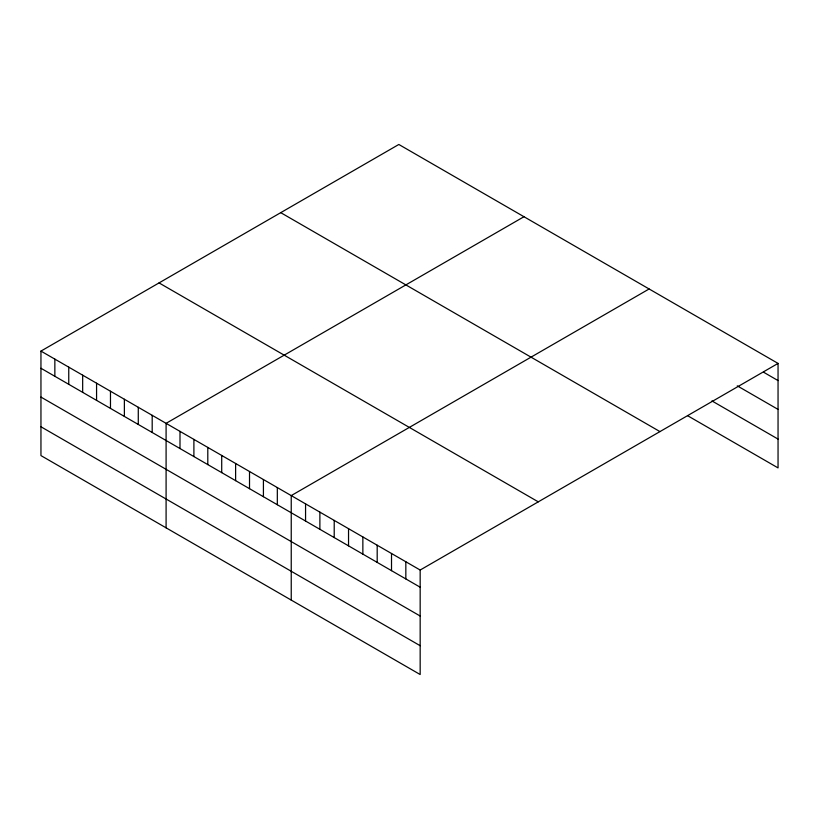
<?xml version="1.0" encoding="UTF-8"?>
<svg xmlns="http://www.w3.org/2000/svg" width="819" height="819" viewBox="0 0 819 819"><rect width="100%" height="100%" fill="white"/><g stroke="black" fill="none" stroke-linecap="round" stroke-linejoin="round"><path stroke-width="1.23" d="M40.95 351.095L420.167 570.034L420.167 674.528L40.95 455.589L40.95 351.095L398.833 144.472L778.05 363.411L778.05 467.905L687.684 415.735M523.976 216.718L166.093 423.341L166.093 527.835M649.119 288.974L291.236 495.597L291.236 600.092M420.167 570.034L778.05 363.411M763.728 372.307L778.05 380.579M737.274 385.851L778.05 409.398M711.926 400.911L778.05 439.086M280.733 212.653L659.95 431.593M159.05 282.913L538.267 501.842M40.95 368.263L420.167 587.203M40.95 397.082L420.167 616.021M40.95 426.771L420.167 645.71M405.835 561.762L405.835 578.931M391.513 553.49L391.513 570.659M377.19 545.219L377.19 562.387M362.858 536.947L362.858 554.115M348.536 528.675L348.536 545.843M334.213 520.403L334.213 537.571M319.881 512.131L319.881 529.299M305.559 503.869L305.559 521.027M277.324 487.571L277.324 504.729M263.421 479.535L263.421 496.703M249.519 471.509L249.519 488.677M235.616 463.482L235.616 480.651M221.714 455.456L221.714 472.624M207.801 447.43L207.801 464.598M193.898 439.404L193.898 456.572M179.996 431.367L179.996 448.536M152.191 415.315L152.191 432.483M138.278 407.289L138.278 424.457M124.375 399.262L124.375 416.431M110.473 391.236L110.473 408.405M96.57 383.21L96.57 400.368M82.668 375.174L82.668 392.342M68.755 367.147L68.755 384.316M54.853 359.121L54.853 376.29"/></g></svg>
